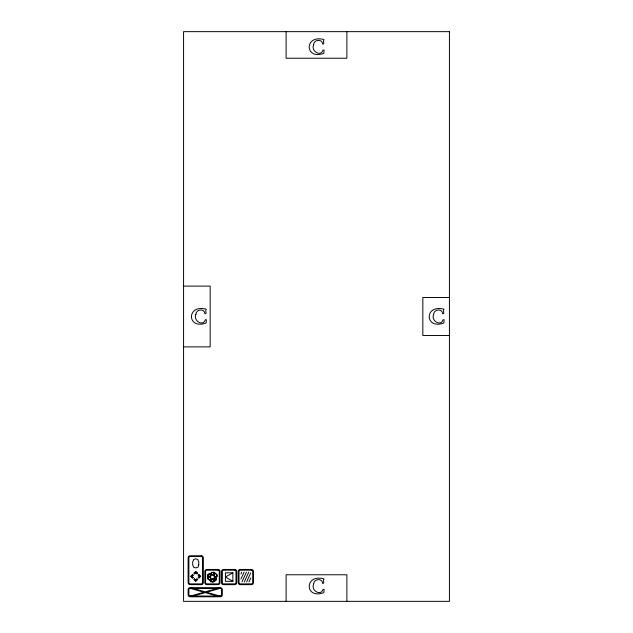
<?xml version="1.0" encoding="UTF-8"?>
<svg xmlns="http://www.w3.org/2000/svg" width="633" height="633" viewBox="0 0 633 633"><rect width="100%" height="100%" fill="white"/><g stroke="black" fill="none" stroke-linecap="round" stroke-linejoin="round"><path stroke-width="0.95" d="M207.822 578.467L209.009 577.074L210.876 578.38L209.665 580.121L207.941 578.823M240.936 573.941L241.727 572.185M240.936 579.076L244.093 572.121M246.419 572.121L241.956 581.956M244.291 581.964L248.753 572.121M246.625 581.964L250.715 572.928M248.951 581.964L250.779 577.937M192.535 574.614L190.786 576.362L192.535 578.103M193.975 573.166L195.724 571.425L197.472 573.166M192.654 574.74L191.039 576.362L192.654 577.976M194.102 573.292L195.724 571.67L197.346 573.292M193.128 575.001L191.767 576.362L193.128 577.715M194.363 573.767L195.724 572.406L197.085 573.767M193.255 575.128L192.021 576.362L193.255 577.597M194.489 573.894L195.724 572.659L196.958 573.894M196.958 578.831L195.724 580.065L194.489 578.831M198.192 577.597L199.427 576.362L198.192 575.128M197.085 578.95L195.724 580.311L194.363 578.95M198.319 577.715L199.68 576.362L198.319 575.001M197.346 579.424L195.724 581.047L194.102 579.424M198.794 577.976L200.408 576.362L198.794 574.74M197.472 579.551L195.724 581.3L193.975 579.551M198.912 578.103L200.661 576.362L198.912 574.614M232.865 572.786L225.427 577.043L232.865 581.3L232.865 572.786L225.427 572.786L225.427 581.3L232.865 581.3M183.57 286.116L210.156 286.116L210.156 346.884L183.57 346.884M449.43 297.51L422.844 297.51L422.844 335.49L449.43 335.49M346.884 31.65L346.884 58.236L286.116 58.236L286.116 31.65M346.884 601.35L346.884 574.764L286.116 574.764L286.116 601.35M207.695 578.056L207.83 578.894L209.697 580.303L211.066 578.348L209.025 576.916L207.695 578.056M210.9 579.701L210.71 582.028L211.185 581.347L212.783 582.107L215.188 580.952L212.546 579.409L213.028 578.72L210.9 579.701M211.026 579.788L210.884 581.553L211.153 581.165L212.506 582.036L214.737 581.023L212.356 579.44L212.641 579.045L211.026 579.788M195.89 314.451C192.859 320.67 203.153 326.968 205.314 319.736L206.358 319.736L206.121 322.965C187.218 330.078 186.149 304.536 205.567 309.031L206.263 309.292C204.712 310.471 207.466 314.277 204.894 313.746C204.704 308.113 195.906 309.141 195.89 314.451M313.628 44.793C310.597 51.012 320.891 57.31 323.052 50.078L324.096 50.078L323.859 53.307C304.956 60.42 303.887 34.878 323.305 39.373L324.001 39.634C322.45 40.813 325.204 44.619 322.632 44.088C322.442 38.455 313.644 39.483 313.628 44.793M313.628 584.109C310.597 590.328 320.891 596.626 323.052 589.394L324.096 589.394L323.859 592.623C304.956 599.736 303.887 574.194 323.305 578.689L324.001 578.95C322.45 580.129 325.204 583.935 322.632 583.404C322.442 577.771 313.644 578.799 313.628 584.109M433.645 314.451C430.614 320.67 440.908 326.968 443.068 319.736L444.113 319.736L443.875 322.965C424.972 330.078 423.904 304.536 443.322 309.031L444.018 309.292C442.467 310.471 445.221 314.277 442.649 313.746C442.459 308.113 433.66 309.141 433.645 314.451M214.239 573.411L214.183 574.036L212.095 575.033L211.24 573.142L213.368 572.256L214.239 573.411M214.365 573.411L214.302 574.123L212.031 575.215L211.066 573.071L213.376 572.121L214.365 573.411M216.692 574.606L216.565 576.006L217.024 576.038L215.442 576.821L214.041 575.816L214.508 575.856L214.729 572.944L216.692 574.606M216.826 574.598L216.708 575.88L217.523 575.935L215.434 576.98L213.574 575.642L214.389 575.714L214.445 572.588L216.826 574.598M207.869 574.946L207.616 577.597L210.314 576.022L210.662 576.782L210.924 574.455L209.025 573.174L209.365 573.909L207.869 574.946M207.996 574.978L207.79 577.169L210.378 575.848L210.583 576.299L210.781 574.519L209.341 573.545L209.539 573.973L207.996 574.978M216.367 577.882L215.734 580.437L214.081 580.018L214.31 577.715L216.367 577.882M216.51 577.763L215.806 580.548L213.946 580.081L214.191 577.573L216.51 577.763M198.754 564.786L198.002 567.176L195.739 567.928L193.603 567.184L192.677 564.786L192.677 561.946L193.69 559.501L195.724 558.812L197.749 559.501L198.754 561.946L198.754 564.786M203.961 592.235L189.987 596.223L192.503 596.223L205.219 592.591L217.934 596.223L220.45 596.223L206.477 592.235L220.45 588.247L217.934 588.247L205.219 591.879L192.503 588.247L189.987 588.247L203.961 592.235M449.43 31.65L183.57 31.65L183.57 601.35L449.43 601.35L449.43 31.65M201.334 555.774L190.114 555.774A1.986 1.986 0 0 0 188.128 557.76L188.128 582.653A1.986 1.986 0 0 0 190.114 584.639L201.334 584.639A1.986 1.986 0 0 0 203.32 582.653L203.32 557.76A1.986 1.986 0 0 0 201.334 555.774M201.334 556.534L190.114 556.534A1.226 1.226 0 0 0 188.887 557.76L188.887 582.653A1.226 1.226 0 0 0 190.114 583.879L201.334 583.879A1.226 1.226 0 0 0 202.56 582.653L202.56 557.76A1.226 1.226 0 0 0 201.334 556.534M218.045 569.447L206.825 569.447A1.986 1.986 0 0 0 204.839 571.433L204.839 582.653A1.986 1.986 0 0 0 206.825 584.639L218.045 584.639A1.986 1.986 0 0 0 220.031 582.653L220.031 571.433A1.986 1.986 0 0 0 218.045 569.447M234.756 569.447L223.536 569.447A1.986 1.986 0 0 0 221.55 571.433L221.55 582.653A1.986 1.986 0 0 0 223.536 584.639L234.756 584.639A1.986 1.986 0 0 0 236.742 582.653L236.742 571.433A1.986 1.986 0 0 0 234.756 569.447M251.467 569.447L240.247 569.447A1.986 1.986 0 0 0 238.261 571.433L238.261 582.653A1.986 1.986 0 0 0 240.247 584.639L251.467 584.639A1.986 1.986 0 0 0 253.453 582.653L253.453 571.433A1.986 1.986 0 0 0 251.467 569.447M218.045 570.206L206.825 570.206A1.226 1.226 0 0 0 205.598 571.433L205.598 582.653A1.226 1.226 0 0 0 206.825 583.879L218.045 583.879A1.226 1.226 0 0 0 219.271 582.653L219.271 571.433A1.226 1.226 0 0 0 218.045 570.206M234.756 570.206L223.536 570.206A1.226 1.226 0 0 0 222.31 571.433L222.31 582.653A1.226 1.226 0 0 0 223.536 583.879L234.756 583.879A1.226 1.226 0 0 0 235.982 582.653L235.982 571.433A1.226 1.226 0 0 0 234.756 570.206M251.467 570.206L240.247 570.206A1.226 1.226 0 0 0 239.021 571.433L239.021 582.653A1.226 1.226 0 0 0 240.247 583.879L251.467 583.879A1.226 1.226 0 0 0 252.694 582.653L252.694 571.433A1.226 1.226 0 0 0 251.467 570.206M220.324 587.677L190.114 587.677A1.986 1.986 0 0 0 188.128 589.663L188.128 594.806A1.986 1.986 0 0 0 190.114 596.792L220.324 596.792A1.986 1.986 0 0 0 222.31 594.806L222.31 589.663A1.986 1.986 0 0 0 220.324 587.677M220.324 588.437L190.114 588.437A1.226 1.226 0 0 0 188.887 589.663L188.887 594.806A1.226 1.226 0 0 0 190.114 596.033L220.324 596.033A1.226 1.226 0 0 0 221.55 594.806L221.55 589.663A1.226 1.226 0 0 0 220.324 588.437"/></g></svg>
